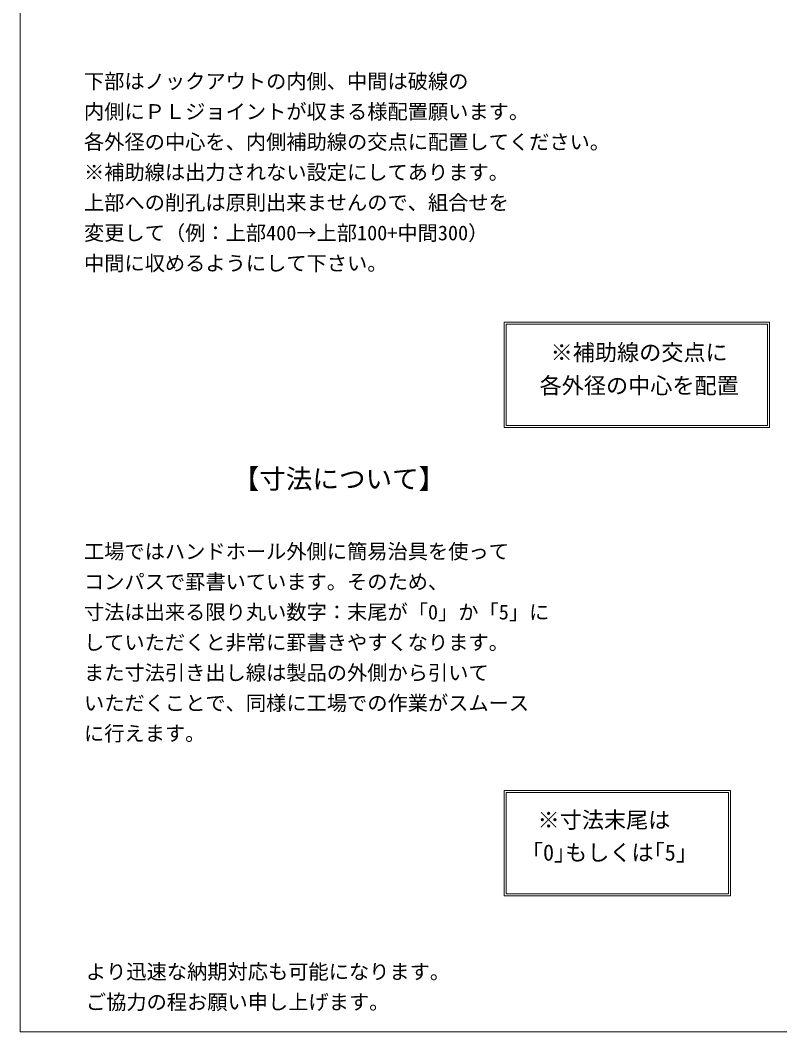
# Model space of a CAD drawing. Units: millimetres, scale not verified. Extents: x -6420 to 6420, y -3113 to 3113.
# Drawn here: x -6420 to -3826, y -2587 to 871 of the extents above; entities that cross this region are included whole.
import ezdxf
from ezdxf.enums import TextEntityAlignment as Align

# ---------------------------------------------------------------- set-up
doc = ezdxf.new("R2010")
doc.units = ezdxf.units.MM
doc.header["$LTSCALE"] = 20
for name, color, linetype, lineweight in [('0-2_waku', 7, 'Continuous', 18), ('0-8_uchigawa', 6, 'Continuous', 18), ('0-D_文字１', 7, 'Continuous', 18)]:
    doc.layers.add(name, color=color, linetype=linetype, lineweight=lineweight)
doc.styles.add('ＭＳ ゴシック', font='')
doc.styles.get('ＭＳ ゴシック').set_extended_font_data('MS Gothic')

msp = doc.modelspace()

# ---------------------------------------------------------------- linework, layer by layer
at = {"layer": '0-2_waku'}
for p, q in [((-6420, 3113.46), (-6420, -2586.54)), ((-6420, -2586.54), (-2340, -2586.54)), ((-6420, -2586.54), (-2340, -2586.54)), ((-6420, -2586.54), (-2340, -2586.54)), ((-6420, -2586.54), (-2340, -2586.54))]:
    msp.add_line(p, q, dxfattribs=at)
at = {"layer": '0-8_uchigawa'}
for p, q in [((-4767.29, -520.52), (-4767.29, -160.52)), ((-4767.29, -160.52), (-3860.62, -160.52)), ((-4760.62, -513.85), (-4760.62, -167.19)), ((-4760.62, -167.19), (-3867.29, -167.19)), ((-3867.29, -513.85), (-3867.29, -167.19)), ((-3860.62, -520.52), (-3860.62, -160.52)), ((-4760.62, -513.85), (-3867.29, -513.85)), ((-4767.29, -520.52), (-3860.62, -520.52)), ((-4767.29, -1762.15), (-3993.96, -1762.15)), ((-4767.29, -2122.15), (-4767.29, -1762.15)), ((-3993.96, -2122.15), (-3993.96, -1762.15)), ((-4760.62, -1768.81), (-4000.62, -1768.81)), ((-4760.62, -2115.48), (-4760.62, -1768.81)), ((-4000.62, -2115.48), (-4000.62, -1768.81)), ((-4767.29, -2122.15), (-3993.96, -2122.15)), ((-4760.62, -2115.48), (-4000.62, -2115.48))]:
    msp.add_line(p, q, dxfattribs=at)

# ---------------------------------------------------------------- texts
at = {"layer": '0-D_文字１', "style": 'ＭＳ ゴシック'}
for s, height, p in [('下部はノックアウトの内側、中間は破線の', 50.67, (-6202.27, 622.09)), ('内側にＰＬジョイントが収まる様配置願います。', 50.67, (-6202.27, 518.41)), ('各外径の中心を、内側補助線の交点に配置してください。', 50.67, (-6202.27, 414.73)), ('※補助線は出力されない設定にしてあります。', 50.67, (-6202.27, 311.05)), ('上部への削孔は原則出来ませんので、組合せを', 50.67, (-6202.27, 207.37)), ('変更して（例：上部400→上部100+中間300）', 50.67, (-6202.27, 103.69)), ('中間に収めるようにして下さい。', 50.67, (-6202.27, 0.01)), (' ※補助線の交点に', 55.43, (-4646.05, -308.61)), ('各外径の中心を配置', 55.43, (-4646.05, -422.01)), ('【寸法について】', 66.51, (-5694.21, -749.64)), ('工場ではハンドホール外側に簡易治具を使って', 50.67, (-6202.27, -985.15)), ('コンパスで罫書いています。そのため、', 50.67, (-6202.27, -1088.83)), ('寸法は出来る限り丸い数字：末尾が「0」か「5」に', 50.67, (-6202.27, -1192.51)), ('していただくと非常に罫書きやすくなります。', 50.67, (-6202.27, -1296.19)), ('また寸法引き出し線は製品の外側から引いて', 50.67, (-6202.27, -1399.87)), ('いただくことで、同様に工場での作業がスムース', 50.67, (-6202.27, -1503.55)), ('に行えます。', 50.67, (-6202.27, -1607.23)), ('※寸法末尾は', 55.43, (-4653.01, -1906.88)), ('「0｣もしくは｢5｣', 55.43, (-4709.89, -2018.24)), ('より迅速な納期対応も可能になります。\u3000', 50.67, (-6195.81, -2421.76)), ('ご協力の程お願い申し上げます。', 50.67, (-6195.81, -2525.44))]:
    msp.add_text(s, height=height, dxfattribs=at).set_placement(p, align=Align.BOTTOM_LEFT)

doc.saveas('drawing.dxf')
